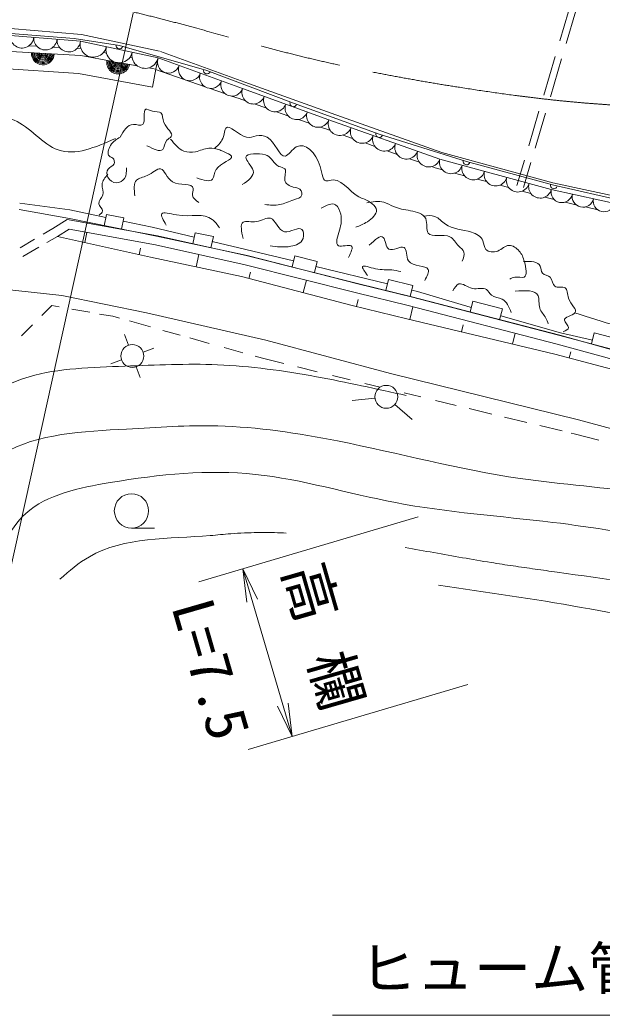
# Model space of a CAD drawing. Units: millimetres, scale not verified. Extents: x 40000 to 680000, y 20000 to 380000.
# Drawn here: x 396066 to 421498, y 263749 to 307182 of the extents above; entities that cross this region are included whole.
import ezdxf
from ezdxf.enums import TextEntityAlignment as Align

# ---------------------------------------------------------------- set-up
doc = ezdxf.new("R2010")
doc.units = ezdxf.units.MM
doc.header["$LTSCALE"] = 1000
doc.linetypes.add('CHAIN', pattern=[18.5, 12, -1.5, 3.5, -1.5])
for name, color, linetype, lineweight in [('M-BGD', 7, 'Continuous', 13), ('M-BMK', 2, 'CHAIN', 13), ('M-STR-HTXT', 7, 'Continuous', 13), ('M-STR-STR3', 7, 'Continuous', 13)]:
    doc.layers.add(name, color=color, linetype=linetype, lineweight=lineweight)
doc.styles.add('ＭＳ ゴシック', font='')
doc.styles.get('ＭＳ ゴシック').set_extended_font_data('MS Gothic')

# ---------------------------------------------------------------- blocks, each defined once
blk = doc.blocks.new('open_arrow')
at = {"color": 0, "linetype": 'Continuous', "lineweight": -2}
blk.add_lwpolyline([(7.5, 1.25), (0, 0), (7.5, -1.25)], dxfattribs=at)

msp = doc.modelspace()

# ---------------------------------------------------------------- linework, layer by layer
at = {"layer": 'M-BGD'}
for p, q in [((420029, 307553), (419648, 306265)), ((420348, 307573), (419929, 306158)), ((394440, 306685), (398434, 306372)), ((398751, 306551), (395662, 306806)), ((395650, 306506), (398707, 306254)), ((398434, 306372), (400413, 306070)), ((398707, 306254), (402100, 305523)), ((402163, 305816), (398751, 306551)), ((395414, 305813), (398723, 305633)), ((396468, 306056), (396798, 306038)), ((397520, 305999), (397792, 305984)), ((398567, 305942), (398729, 305933)), ((400413, 306070), (404238, 304973)), ((405897, 304463), (402202, 305805)), ((398723, 305633), (400142, 305372)), ((399713, 305756), (399847, 305732)), ((400868, 305544), (400969, 305525)), ((402100, 305523), (401997, 305031)), ((402100, 305523), (405795, 304181)), ((419445, 305581), (418949, 303904)), ((419730, 305485), (419238, 303824)), ((394760, 305104), (398628, 304837)), ((400464, 305313), (401191, 305179)), ((401690, 305088), (401997, 305031)), ((401857, 304244), (401997, 305031)), ((404165, 304258), (401994, 305014)), ((402021, 305332), (402051, 305326)), ((404238, 304973), (408013, 303544)), ((398628, 304837), (401857, 304244)), ((405043, 303952), (404336, 304198)), ((405795, 304181), (409561, 302823)), ((409661, 303106), (405897, 304463)), ((405638, 303745), (405314, 303857)), ((405925, 303645), (405638, 303745)), ((406848, 303323), (406305, 303512)), ((407774, 303000), (407271, 303175)), ((408013, 303544), (411759, 302200)), ((418740, 303199), (418293, 301690)), ((408702, 302677), (408235, 302840)), ((409561, 302823), (414411, 301108)), ((414501, 301394), (409661, 303106)), ((419027, 303111), (418573, 301578)), ((409519, 302392), (409197, 302504)), ((409626, 302354), (409519, 302392)), ((410599, 302007), (410182, 302156)), ((411759, 302200), (415577, 301009)), ((411572, 301660), (411148, 301811)), ((412544, 301314), (412114, 301467)), ((413517, 300967), (413080, 301123)), ((414411, 301108), (419278, 299777)), ((419350, 300068), (414501, 301394)), ((415577, 301009), (419393, 299965)), ((418106, 301058), (417778, 299952)), ((414207, 300721), (414045, 300779)), ((414523, 300637), (414207, 300721)), ((418391, 300965), (418066, 299867)), ((415488, 300380), (415056, 300495)), ((416453, 300124), (416041, 300233)), ((417419, 299867), (417026, 299971)), ((418386, 299610), (418011, 299710)), ((419278, 299777), (424798, 298581)), ((419342, 300070), (424862, 298874)), ((419393, 299965), (423286, 299083)), ((419282, 299371), (418995, 299448)), ((419408, 299342), (419282, 299371)), ((398227, 298510), (396035, 298910)), ((396060, 299181), (398249, 298898)), ((398249, 298898), (399822, 298564)), ((420356, 299117), (419883, 299229)), ((421311, 298891), (420767, 299020)), ((398135, 298466), (397500, 298075)), ((402071, 297756), (398135, 298466)), ((402031, 297739), (398227, 298510)), ((399848, 298691), (399749, 298201)), ((399848, 298691), (400609, 298537)), ((400609, 298537), (400509, 298047)), ((400582, 298404), (401844, 298136)), ((397507, 298079), (397079, 297829)), ((398215, 298045), (397709, 297734)), ((401992, 297364), (398215, 298045)), ((401844, 298136), (403682, 297699)), ((396706, 297610), (396072, 297239)), ((397709, 297734), (397248, 297464)), ((397709, 297734), (401771, 296823)), ((398994, 297904), (398896, 297468)), ((406000, 296898), (402031, 297739)), ((406005, 296887), (402071, 297756)), ((403722, 297891), (403619, 297402)), ((403722, 297891), (404516, 297723)), ((404516, 297723), (404413, 297234)), ((396895, 297258), (396199, 296850)), ((401336, 297221), (401272, 296935)), ((405913, 296498), (401992, 297364)), ((404471, 297511), (408021, 296665)), ((401771, 296823), (405741, 295986)), ((403876, 296947), (403762, 296403)), ((410883, 295655), (406000, 296898)), ((410871, 295657), (406005, 296887)), ((408077, 296885), (407953, 296401)), ((408077, 296885), (409053, 296637)), ((410775, 295268), (405913, 296498)), ((409053, 296637), (408930, 296152)), ((408999, 296425), (412118, 295657)), ((405741, 295986), (410575, 294718)), ((406138, 296176), (406065, 295901)), ((408579, 295824), (408437, 295279)), ((412166, 295854), (412048, 295371)), ((413236, 295593), (412166, 295854)), ((395215, 295443), (397905, 295153)), ((413127, 295104), (410871, 295657)), ((413153, 295100), (410883, 295655)), ((413236, 295593), (413116, 295106)), ((413187, 295394), (413433, 295333)), ((397905, 295153), (401602, 294396)), ((410841, 294984), (410766, 294672)), ((413030, 294716), (410775, 295268)), ((419645, 293424), (413127, 295104)), ((419598, 293418), (413153, 295100)), ((413433, 295333), (415736, 294646)), ((415857, 294911), (415731, 294427)), ((415857, 294911), (417146, 294575)), ((397023, 294282), (397455, 294715)), ((397455, 294715), (397784, 294657)), ((398328, 294561), (399119, 294422)), ((410575, 294718), (412973, 294141)), ((419541, 293037), (413030, 294716)), ((413225, 294666), (413092, 294112)), ((415736, 294646), (415784, 294632)), ((417146, 294575), (417020, 294091)), ((399548, 294346), (400123, 294245)), ((400123, 294245), (400414, 294163)), ((400848, 294042), (401769, 293784)), ((401602, 294396), (406802, 293209)), ((412973, 294141), (419428, 292596)), ((417067, 294270), (419687, 293530)), ((396143, 293399), (396620, 293877)), ((402317, 293630), (403069, 293420)), ((415428, 293867), (415357, 293570)), ((400805, 292982), (400633, 293452)), ((403482, 293304), (404339, 293064)), ((406802, 293209), (412253, 291757)), ((417697, 293513), (417583, 293037)), ((423176, 292470), (419598, 293418)), ((423225, 292428), (419645, 293424)), ((419687, 293530), (421073, 293205)), ((421157, 293522), (421029, 293039)), ((421157, 293522), (421873, 293333)), ((401447, 292685), (401917, 292858)), ((404996, 292880), (405797, 292656)), ((423121, 292042), (419541, 293037)), ((400509, 292340), (400039, 292168)), ((406348, 292501), (406669, 292412)), ((406669, 292412), (407595, 292185)), ((419428, 292596), (423014, 291640)), ((420131, 292691), (420061, 292427)), ((401150, 292044), (401323, 291574)), ((408199, 292037), (409053, 291829)), ((409722, 291665), (410492, 291477)), ((412253, 291757), (420468, 289734)), ((411135, 291319), (411805, 291155)), ((411574, 290679), (410579, 290574)), ((412851, 290903), (413575, 290729)), ((414226, 290573), (415126, 290356)), ((412449, 290404), (413204, 289749)), ((415693, 290220), (416683, 289982)), ((417234, 289849), (418203, 289616)), ((420468, 289734), (425730, 288306)), ((418770, 289480), (419755, 289243)), ((420148, 289149), (420282, 289116)), ((420282, 289116), (421352, 288838)), ((400941, 285005), (401941, 285005))]:
    msp.add_line(p, q, dxfattribs=at)
for centre, radius in [((400978, 292513), 500), ((412071, 290732), 500), ((400941, 285755), 750)]:
    msp.add_circle(centre, radius, dxfattribs=at)
for centre, radius, start, end in [((396160, 306464), 511, 175.2763, 355.2763), ((397179, 306380), 511, 175.2763, 355.2763), ((398198, 306296), 511, 175.2763, 355.2763), ((399273, 306132), 578, 167.8481, 347.8481), ((400404, 305888), 578, 167.8481, 347.8481), ((400413, 306070), 150, 171.3321, 343.9938), ((397068, 305723), 500, 176.8866, 356.8866), ((397068, 305723), 500, 176.8866, 356.8866), ((397068, 305723), 450, 176.8866, 356.8866), ((397068, 305723), 400, 176.8866, 356.8866), ((397068, 305723), 350, 176.8866, 356.8866), ((397068, 305723), 300, 176.8866, 356.8866), ((397068, 305723), 250, 176.8866, 356.8866), ((397068, 305723), 200, 176.8866, 356.8866), ((397068, 305723), 150, 176.8866, 356.8866), ((397068, 305723), 100, 176.8866, 356.8866), ((397068, 305723), 50, 176.8866, 356.8866), ((400358, 305324), 500, 169.2753, 349.2753), ((400358, 305324), 500, 169.2753, 349.2753), ((400358, 305324), 450, 169.2753, 349.2753), ((400358, 305324), 400, 169.2753, 349.2753), ((400358, 305324), 350, 169.2753, 349.2753), ((400358, 305324), 300, 169.2753, 349.2753), ((400358, 305324), 250, 169.2753, 349.2753), ((400358, 305324), 200, 169.2753, 349.2753), ((400358, 305324), 150, 169.2753, 349.2753), ((400358, 305324), 100, 169.2753, 349.2753), ((401535, 305645), 578, 167.8481, 347.8481), ((402562, 305355), 491, 160.0352, 340.0352), ((400358, 305324), 50, 169.2753, 349.2753), ((403486, 305020), 491, 160.0352, 340.0352), ((404238, 304973), 150, 163.9938, 339.267), ((404409, 304684), 491, 160.0352, 340.0352), ((405333, 304349), 491, 160.0352, 340.0352), ((406266, 304011), 500, 160.1759, 340.1759), ((407207, 303672), 500, 160.1759, 340.1759), ((408013, 303544), 150, 159.267, 340.2662), ((408149, 303332), 500, 160.1759, 340.1759), ((409090, 302993), 500, 160.1759, 340.1759), ((410046, 302652), 514, 160.5226, 340.5226), ((411016, 302309), 514, 160.5226, 340.5226), ((411986, 301966), 514, 160.5226, 340.5226), ((411759, 302200), 150, 160.2662, 342.6755), ((412956, 301622), 514, 160.5226, 340.5226), ((413926, 301279), 514, 160.5226, 340.5226), ((414898, 300975), 505, 164.704, 344.704), ((415577, 301009), 150, 162.6755, 344.7018), ((415871, 300708), 505, 164.704, 344.704), ((416845, 300442), 505, 164.704, 344.704), ((417818, 300176), 505, 164.704, 344.704), ((418792, 299910), 505, 164.704, 344.704), ((419393, 299965), 150, 164.7018, 347.236), ((419738, 299677), 471, 167.7799, 347.7799), ((420658, 299478), 471, 167.7799, 347.7799), ((421578, 299279), 471, 167.7799, 347.7799)]:
    msp.add_arc(centre, radius, start, end, dxfattribs=at)
for points, knots in [([(374738, 302028), (375287, 302378), (375836, 302728), (376429, 302950), (377684, 303419), (379141, 303318), (380498, 302999), (381863, 302678), (383126, 302134), (384452, 301938), (386147, 301688), (387945, 302004), (389682, 302044), (390518, 302063), (391339, 302018), (392193, 302208), (393440, 302484), (394756, 303261), (395818, 302809), (396490, 302524), (397060, 301747), (397740, 301506), (398485, 301241), (399361, 301620), (400238, 302000)], [0, 0, 0, 0, 1, 1, 1, 2, 2, 2, 3, 3, 3, 4, 4, 4, 5, 5, 5, 6, 6, 6, 7, 7, 7, 8, 8, 8, 8]), ([(400449, 302063), (400597, 302341), (400745, 302619), (401032, 302620), (401174, 302620), (401350, 302553), (401430, 302620), (401567, 302734), (401429, 303236), (401563, 303283), (401623, 303304), (401738, 303235), (401855, 303204), (402002, 303164), (402153, 303186), (402226, 303124), (402312, 303052), (402291, 302866), (402359, 302700), (402464, 302442), (402780, 302232), (402677, 302089), (402640, 302039), (402550, 301996), (402491, 301930), (402385, 301812), (402378, 301617), (402306, 301532), (402189, 301396), (401902, 301544), (401616, 301692)], [0, 0, 0, 0, 1, 1, 1, 2, 2, 2, 3, 3, 3, 4, 4, 4, 5, 5, 5, 6, 6, 6, 7, 7, 7, 8, 8, 8, 9, 9, 9, 10, 10, 10, 10]), ([(404587, 301585), (404739, 301726), (404890, 301867), (404958, 302089), (405000, 302227), (405010, 302395), (405064, 302461), (405202, 302629), (405624, 302129), (405966, 302063), (406115, 302034), (406248, 302088), (406391, 302116), (406551, 302148), (406723, 302148), (406868, 302063), (407214, 301861), (407406, 301176), (407664, 301241), (407804, 301276), (407963, 301532), (408141, 301639), (408525, 301867), (408997, 301398), (409176, 300790), (409271, 300466), (409284, 300103), (409494, 300153), (409519, 300159), (409546, 300171), (409574, 300180), (410056, 300340), (410441, 299694), (410873, 299463), (410950, 299423), (411027, 299395), (411112, 299357), (411344, 299254), (411630, 299078), (411643, 298880), (411654, 298702), (411444, 298506), (411245, 298376), (411072, 298263), (410906, 298200), (410741, 298137)], [0, 0, 0, 0, 1, 1, 1, 2, 2, 2, 3, 3, 3, 4, 4, 4, 5, 5, 5, 6, 6, 6, 7, 7, 7, 8, 8, 8, 9, 9, 9, 10, 10, 10, 11, 11, 11, 12, 12, 12, 13, 13, 13, 14, 14, 14, 15, 15, 15, 15]), ([(400449, 302063), (400295, 301975), (400141, 301888), (400028, 301704), (399930, 301547), (399863, 301319), (399977, 301233), (400017, 301202), (400078, 301190), (400122, 301153), (400190, 301095), (400214, 300978), (400180, 300899), (400135, 300793), (399988, 300757), (399919, 300666), (399849, 300576), (399857, 300433), (399912, 300318), (399982, 300172), (400129, 300072), (400282, 300071), (400420, 300071), (400562, 300151), (400637, 300260), (400727, 300390), (400722, 300561), (400717, 300732)], [0, 0, 0, 0, 1, 1, 1, 2, 2, 2, 3, 3, 3, 4, 4, 4, 5, 5, 5, 6, 6, 6, 7, 7, 7, 8, 8, 8, 9, 9, 9, 9]), ([(402651, 301983), (402822, 301763), (402994, 301543), (403234, 301453), (403388, 301395), (403570, 301391), (403738, 301426), (403940, 301469), (404122, 301568), (404322, 301585), (404481, 301600), (404652, 301562), (404799, 301506), (404860, 301483), (404918, 301456), (404985, 301426), (405107, 301372), (405263, 301305), (405303, 301241), (405398, 301087), (404825, 300946), (404640, 300657), (404545, 300509), (404552, 300321), (404481, 300233), (404372, 300097), (404082, 300191), (403791, 300286)], [0, 0, 0, 0, 1, 1, 1, 2, 2, 2, 3, 3, 3, 4, 4, 4, 5, 5, 5, 6, 6, 6, 7, 7, 7, 8, 8, 8, 9, 9, 9, 9]), ([(405781, 299994), (406048, 300180), (406315, 300366), (406258, 300604), (406209, 300808), (405921, 301050), (405940, 301188), (405964, 301365), (406496, 301369), (406789, 301294), (406817, 301286), (406844, 301278), (406868, 301267), (407071, 301176), (407144, 300890), (407372, 300790), (407466, 300749), (407586, 300739), (407637, 300684), (407728, 300586), (407605, 300345), (407637, 300180), (407668, 300025), (407836, 299936), (408009, 299888), (408148, 299849), (408291, 299835), (408354, 299729), (408385, 299676), (408396, 299601), (408380, 299543), (408345, 299419), (408180, 299379), (408035, 299331), (407804, 299254), (407626, 299158), (407425, 299119), (407219, 299078), (406991, 299098), (406762, 299119)], [0, 0, 0, 0, 1, 1, 1, 2, 2, 2, 3, 3, 3, 4, 4, 4, 5, 5, 5, 6, 6, 6, 7, 7, 7, 8, 8, 8, 9, 9, 9, 10, 10, 10, 11, 11, 11, 12, 12, 12, 13, 13, 13, 13]), ([(401087, 299505), (401056, 299783), (401025, 300060), (401161, 300191), (401260, 300287), (401449, 300304), (401626, 300387), (401856, 300495), (402066, 300713), (402214, 300681), (402387, 300644), (402477, 300271), (402729, 300118), (403043, 299927), (403609, 300080), (403635, 299824), (403643, 299744), (403599, 299626), (403611, 299530), (403627, 299394), (403753, 299302), (403880, 299211)], [0, 0, 0, 0, 1, 1, 1, 2, 2, 2, 3, 3, 3, 4, 4, 4, 5, 5, 5, 6, 6, 6, 7, 7, 7, 7]), ([(399912, 300449), (399788, 300304), (399664, 300159), (399657, 299991), (399652, 299845), (399736, 299681), (399687, 299534), (399642, 299403), (399492, 299285), (399514, 299162), (399534, 299055), (399683, 298944), (399677, 298846), (399674, 298781), (399599, 298721), (399525, 298661)], [0, 0, 0, 0, 1, 1, 1, 2, 2, 2, 3, 3, 3, 4, 4, 4, 5, 5, 5, 5]), ([(411218, 299198), (411473, 299244), (411727, 299290), (411961, 299225), (412107, 299184), (412245, 299099), (412385, 299039), (412617, 298939), (412855, 298906), (413128, 298853), (413395, 298802), (413697, 298732), (413791, 298509), (413873, 298315), (413800, 298008), (413897, 297872), (414043, 297668), (414573, 297852), (414852, 297713), (415009, 297635), (415088, 297455), (415224, 297315), (415313, 297223), (415427, 297148), (415462, 297050), (415503, 296938), (415443, 296795), (415383, 296652)], [0, 0, 0, 0, 1, 1, 1, 2, 2, 2, 3, 3, 3, 4, 4, 4, 5, 5, 5, 6, 6, 6, 7, 7, 7, 8, 8, 8, 9, 9, 9, 9]), ([(409220, 298966), (409460, 299089), (409700, 299211), (409857, 299113), (409971, 299043), (410042, 298858), (410078, 298697), (410130, 298462), (410107, 298277), (410029, 298011), (409951, 297745), (409818, 297398), (409980, 297325), (410112, 297265), (410443, 297389), (410543, 297325), (410637, 297264), (410529, 297037), (410421, 296811)], [0, 0, 0, 0, 1, 1, 1, 2, 2, 2, 3, 3, 3, 4, 4, 4, 5, 5, 5, 6, 6, 6, 6]), ([(402459, 298231), (402338, 298438), (402216, 298644), (402263, 298721), (402320, 298814), (402624, 298717), (402900, 298672), (403583, 298561), (404095, 298771), (404468, 298476), (404583, 298386), (404685, 298247), (404786, 298109)], [0, 0, 0, 0, 1, 1, 1, 2, 2, 2, 3, 3, 3, 4, 4, 4, 4]), ([(405815, 297643), (405748, 297955), (405680, 298266), (405815, 298354), (405927, 298427), (406178, 298346), (406403, 298378), (406644, 298413), (406855, 298578), (407016, 298525), (407232, 298455), (407356, 297991), (407628, 297937), (407874, 297889), (408240, 298175), (408387, 298035), (408464, 297963), (408482, 297778), (408436, 297643), (408363, 297425), (408123, 297339), (407897, 297300), (407577, 297245), (407284, 297285), (406991, 297325)], [0, 0, 0, 0, 1, 1, 1, 2, 2, 2, 3, 3, 3, 4, 4, 4, 5, 5, 5, 6, 6, 6, 7, 7, 7, 8, 8, 8, 8]), ([(413693, 298612), (413870, 298636), (414046, 298661), (414194, 298605), (414364, 298541), (414497, 298374), (414652, 298264), (414974, 298033), (415388, 298049), (415791, 297915), (416003, 297845), (416212, 297734), (416292, 297538), (416342, 297416), (416341, 297261), (416415, 297168), (416516, 297041), (416753, 297026), (416938, 297095), (417131, 297168), (417267, 297333), (417432, 297342), (417583, 297350), (417759, 297225), (417874, 297095), (417994, 296960), (418049, 296820), (418105, 296621), (418174, 296371), (418244, 296027), (418094, 295957), (418003, 295915), (417830, 295974), (417691, 295957), (417607, 295947), (417534, 295909), (417462, 295870)], [0, 0, 0, 0, 1, 1, 1, 2, 2, 2, 3, 3, 3, 4, 4, 4, 5, 5, 5, 6, 6, 6, 7, 7, 7, 8, 8, 8, 9, 9, 9, 10, 10, 10, 11, 11, 11, 12, 12, 12, 12]), ([(411327, 297349), (411575, 297582), (411823, 297814), (411939, 297692), (412034, 297593), (412041, 297261), (412184, 297178), (412352, 297081), (412706, 297324), (412846, 297251), (412976, 297184), (412920, 296843), (413042, 296664), (413225, 296393), (413808, 296489), (413899, 296296), (413949, 296190), (413851, 295998), (413752, 295806)], [0, 0, 0, 0, 1, 1, 1, 2, 2, 2, 3, 3, 3, 4, 4, 4, 5, 5, 5, 6, 6, 6, 6]), ([(418061, 296641), (418381, 296647), (418701, 296653), (418792, 296428), (418829, 296336), (418827, 296206), (418889, 296133), (418965, 296041), (419139, 296038), (419229, 295948), (419331, 295845), (419324, 295631), (419432, 295556), (419543, 295478), (419775, 295549), (419882, 295490), (419995, 295428), (419967, 295220), (420034, 295033), (420132, 294763), (420429, 294537), (420305, 294393), (420206, 294277), (419834, 294215), (419848, 294072), (419857, 293980), (420027, 293855), (420030, 293760), (420032, 293680), (419915, 293622), (419797, 293564)], [0, 0, 0, 0, 1, 1, 1, 2, 2, 2, 3, 3, 3, 4, 4, 4, 5, 5, 5, 6, 6, 6, 7, 7, 7, 8, 8, 8, 9, 9, 9, 10, 10, 10, 10]), ([(411254, 296027), (411128, 296195), (411002, 296364), (411033, 296419), (411072, 296488), (411364, 296372), (411596, 296321), (411886, 296257), (412083, 296293), (412307, 296272), (412432, 296259), (412565, 296229), (412699, 296198)], [0, 0, 0, 0, 1, 1, 1, 2, 2, 2, 3, 3, 3, 4, 4, 4, 4]), ([(414977, 295365), (415061, 295497), (415144, 295629), (415246, 295659), (415406, 295706), (415611, 295509), (415834, 295463), (416056, 295418), (416296, 295521), (416447, 295414), (416528, 295357), (416582, 295239), (416667, 295169), (416795, 295064), (416990, 295067), (417133, 294998), (417335, 294899), (417430, 294655), (417525, 294410)], [0, 0, 0, 0, 1, 1, 1, 2, 2, 2, 3, 3, 3, 4, 4, 4, 5, 5, 5, 6, 6, 6, 6]), ([(417696, 295341), (418144, 295374), (418592, 295408), (418701, 295145), (418758, 295005), (418720, 294781), (418774, 294606), (418826, 294439), (418961, 294316), (419043, 294165), (419085, 294088), (419113, 294004), (419141, 293920)], [0, 0, 0, 0, 1, 1, 1, 2, 2, 2, 3, 3, 3, 4, 4, 4, 4]), ([(420305, 294393), (421526, 294011), (422747, 293630), (423977, 293315), (425462, 292934), (426960, 292650), (428535, 292557), (429652, 292491), (430808, 292521), (431787, 292144), (432977, 291687), (433904, 290629), (434831, 289571)], [0, 0, 0, 0, 1, 1, 1, 2, 2, 2, 3, 3, 3, 4, 4, 4, 4]), ([(412943, 290787), (411640, 291078), (410336, 291369), (409018, 291610), (407587, 291871), (406138, 292072), (404697, 292132), (403355, 292187), (402020, 292119), (400647, 292069), (399224, 292017), (397760, 291985), (396472, 291610), (392806, 290542), (390566, 286699), (388326, 282855)], [0, 0, 0, 0, 1, 1, 1, 2, 2, 2, 3, 3, 3, 4, 4, 4, 5, 5, 5, 5]), ([(391831, 283484), (392789, 285385), (393747, 287287), (395336, 288247), (396814, 289140), (398838, 289219), (400728, 289326), (402097, 289403), (403395, 289494), (404706, 289460), (406446, 289415), (408209, 289149), (409946, 288805), (412623, 288275), (415239, 287559), (417916, 287169), (419760, 286901), (421633, 286787), (423478, 286492), (425537, 286164), (427561, 285610), (429528, 284914), (431722, 284138), (433844, 283185), (435967, 282233)], [0, 0, 0, 0, 1, 1, 1, 2, 2, 2, 3, 3, 3, 4, 4, 4, 5, 5, 5, 6, 6, 6, 7, 7, 7, 8, 8, 8, 8]), ([(394707, 282855), (395137, 283906), (395568, 284957), (396325, 285641), (397246, 286474), (398652, 286762), (400009, 286989), (402209, 287357), (404283, 287564), (406354, 287346), (408387, 287132), (410418, 286509), (412467, 286117), (414746, 285681), (417048, 285530), (419344, 285252), (422887, 284824), (426415, 284094), (429791, 282960), (433712, 281643), (437429, 279781), (441145, 277919)], [0, 0, 0, 0, 1, 1, 1, 2, 2, 2, 3, 3, 3, 4, 4, 4, 5, 5, 5, 6, 6, 6, 7, 7, 7, 7]), ([(397813, 282778), (398228, 283134), (398643, 283490), (399100, 283756), (400615, 284637), (402587, 284524), (404382, 284677), (404682, 284703), (404977, 284736), (405274, 284758), (405472, 284773), (405671, 284783), (405870, 284791), (405903, 284793), (405936, 284794), (405969, 284795), (406003, 284797), (406036, 284798), (406069, 284799), (406102, 284801), (406135, 284802), (406168, 284803), (406339, 284809), (406509, 284810), (406680, 284810), (406851, 284809), (407021, 284808), (407192, 284804), (407362, 284800), (407533, 284794), (407703, 284787)], [0, 0, 0, 0, 1, 1, 1, 2, 2, 2, 3, 3, 3, 4, 4, 4, 5, 5, 5, 6, 6, 6, 7, 7, 7, 8, 8, 8, 9, 9, 9, 10, 10, 10, 10]), ([(412899, 284153), (413316, 284080), (413732, 284007), (414149, 283933), (414565, 283859), (414981, 283784), (415398, 283712), (415815, 283639), (416231, 283568), (416649, 283501), (416969, 283449), (417290, 283400), (417611, 283352), (417931, 283305), (418252, 283259), (418573, 283213), (418895, 283168), (419216, 283123), (419537, 283079), (421624, 282789), (423720, 282501), (425765, 282012), (428603, 281335), (431343, 280274), (434075, 279222), (436125, 278433), (438170, 277649), (440215, 276865)], [0, 0, 0, 0, 1, 1, 1, 2, 2, 2, 3, 3, 3, 4, 4, 4, 5, 5, 5, 6, 6, 6, 7, 7, 7, 8, 8, 8, 9, 9, 9, 9]), ([(414354, 282509), (418516, 281913), (422679, 281318), (426696, 280152), (428546, 279615), (430365, 278957), (432153, 278229), (433374, 277733), (434580, 277204), (435812, 276741), (437096, 276259), (438407, 275849), (439719, 275439)], [0, 0, 0, 0, 1, 1, 1, 2, 2, 2, 3, 3, 3, 4, 4, 4, 4])]:
    msp.add_open_spline(points, degree=3, knots=knots, dxfattribs=at)
at = {"layer": 'M-BMK'}
msp.add_open_spline([(374921, 308792), (378416, 308865), (381911, 308938), (385410, 308948), (388267, 308956), (391127, 308921), (393971, 308660), (396367, 308440), (398751, 308058), (401093, 307509), (403407, 306966), (405679, 306260), (407981, 305684), (410379, 305084), (412810, 304625), (415261, 304240), (418590, 303716), (421957, 303327), (425307, 303400), (428482, 303470), (431642, 303955), (434803, 304440)], degree=3, knots=[0, 0, 0, 0, 1, 1, 1, 2, 2, 2, 3, 3, 3, 4, 4, 4, 5, 5, 5, 6, 6, 6, 7, 7, 7, 7], dxfattribs=at)
at = {"layer": 'M-STR-HTXT'}
msp.add_line((393977, 275659), (401020, 307476), dxfattribs=at)
at = {"layer": 'M-STR-STR3'}
for p, q in [((413469, 285490), (403879, 282655)), ((407957, 275913), (405797, 283222)), ((415629, 278180), (406039, 275346)), ((409727, 263749), (432064, 263749))]:
    msp.add_line(p, q, dxfattribs=at)

# ---------------------------------------------------------------- block references
at = {"layer": 'M-STR-STR3', "xscale": 193, "yscale": 193}
for p, rotation in [((405797, 283222), 286.5), ((407957, 275913), 106.5)]:
    msp.add_blockref('open_arrow', p, dxfattribs=dict(at, rotation=rotation))

# ---------------------------------------------------------------- texts
at = {"layer": 'M-STR-STR3', "style": 'ＭＳ ゴシック'}
msp.add_text('L=7.5', height=1833, rotation=286.097, dxfattribs=at).set_placement((402143, 281435), align=Align.BOTTOM_LEFT)
msp.add_text('ヒューム管 φ400', height=1833, dxfattribs=at).set_placement((410895, 264323), align=Align.BOTTOM_LEFT)
at = {"layer": 'M-STR-STR3', "insert": (407348, 283104), "char_height": 1833, "attachment_point": 7, "rotation": 286.097, "style": 'ＭＳ ゴシック'}
msp.add_mtext('\\T1.6;高欄', dxfattribs=at)

doc.saveas('drawing.dxf')
